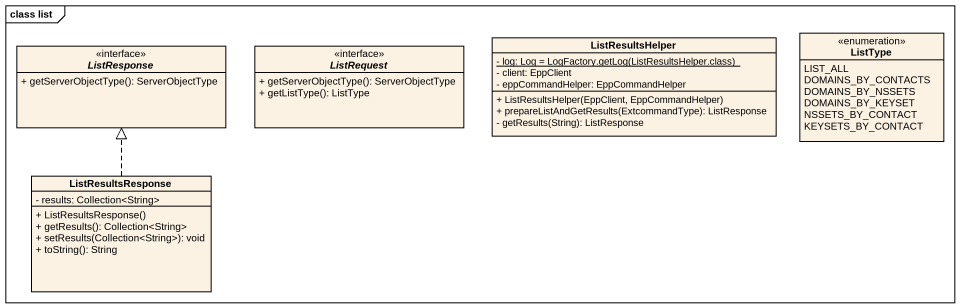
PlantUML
@startuml
mainframe class list
hide circle
hide empty members
skinparam classAttributeIconSize 0
enum ListType {
  LIST_ALL
  DOMAINS_BY_CONTACTS
  DOMAINS_BY_NSSETS
  DOMAINS_BY_KEYSET
  NSSETS_BY_CONTACT
  KEYSETS_BY_CONTACT
}
interface ListResponse <<interface>> {
  + getServerObjectType(): ServerObjectType
}
interface ListRequest <<interface>> {
  + getServerObjectType(): ServerObjectType
  + getListType(): ListType
}
class ListResultsHelper {
  {static} {field} - log: Log = LogFactory.getLog(ListResultsHelper.class)
  - client: EppClient
  - eppCommandHelper: EppCommandHelper
  + ListResultsHelper(EppClient, EppCommandHelper)
  + prepareListAndGetResults(ExtcommandType): ListResponse
  - getResults(String): ListResponse
}
class ListResultsResponse {
  - results: Collection<String>
  + ListResultsResponse()
  + getResults(): Collection<String>
  + setResults(Collection<String>): void
  + toString(): String
}
ListResultsResponse .up.|> ListResponse
@enduml
